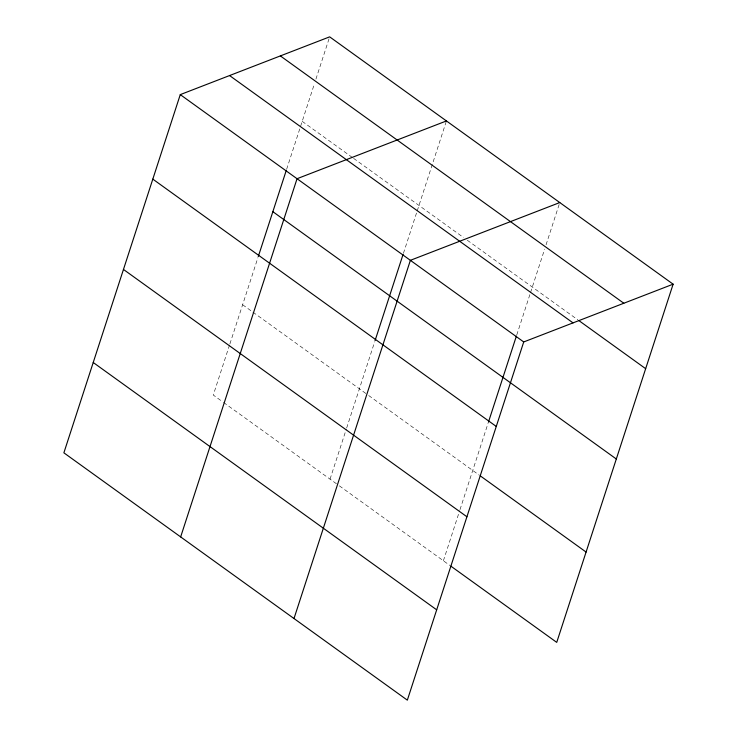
<?xml version="1.0" encoding="UTF-8"?>
<svg xmlns="http://www.w3.org/2000/svg" width="737" height="737" viewBox="0 0 737 737"><rect width="100%" height="100%" fill="white"/><g stroke="black" fill="none" stroke-linecap="round" stroke-linejoin="round"><path stroke-width="0.55" stroke-dasharray="3.69 2.76" d="M229.539 344.999L213.279 395.05L222.62 401.776M229.898 343.903L257.922 257.655M286.647 169.234L314.524 83.438M315.933 79.099L329.66 36.85M330.047 479.142L346.316 429.091M346.666 427.994L374.691 341.747M403.425 253.325L416.856 211.97M417.216 210.883L446.438 120.942M443.388 560.765L459.658 510.704M460.008 509.617L488.032 423.36M516.766 334.939L530.198 293.593M530.557 292.506L544.643 249.143M546.053 244.813L559.779 202.555M302.207 121.356L352.655 157.681M353.585 158.354L463.573 237.554M467.286 240.234L577.845 319.84M242.62 304.731L251.962 311.456M252.902 312.129L367.763 394.848M368.684 395.511L479.243 475.125M223.551 402.448L338.412 485.167M339.342 485.83L449.892 565.445"/><path stroke-width="1.11" d="M180.27 94.622L63.879 452.822L407.34 700.15L523.721 341.95L673.121 284.178L329.66 36.85L180.27 94.622L523.721 341.95M258.272 256.559L286.297 170.321M180.657 536.914L297.048 178.713L446.438 120.942M375.05 340.651L403.075 254.412M293.999 618.536L410.38 260.327L559.779 202.555M488.391 422.273L516.407 336.035M673.121 284.178L556.73 642.378L450.823 566.117M280.364 55.911L623.815 303.239M578.775 320.512L645.658 368.684M229.566 75.552L573.027 322.88M272.856 211.676L616.316 459.004M152.817 179.128L496.268 426.447M480.174 475.789L586.081 552.059M123.466 269.447L466.917 516.775M93.231 362.503L436.682 609.831"/></g></svg>
